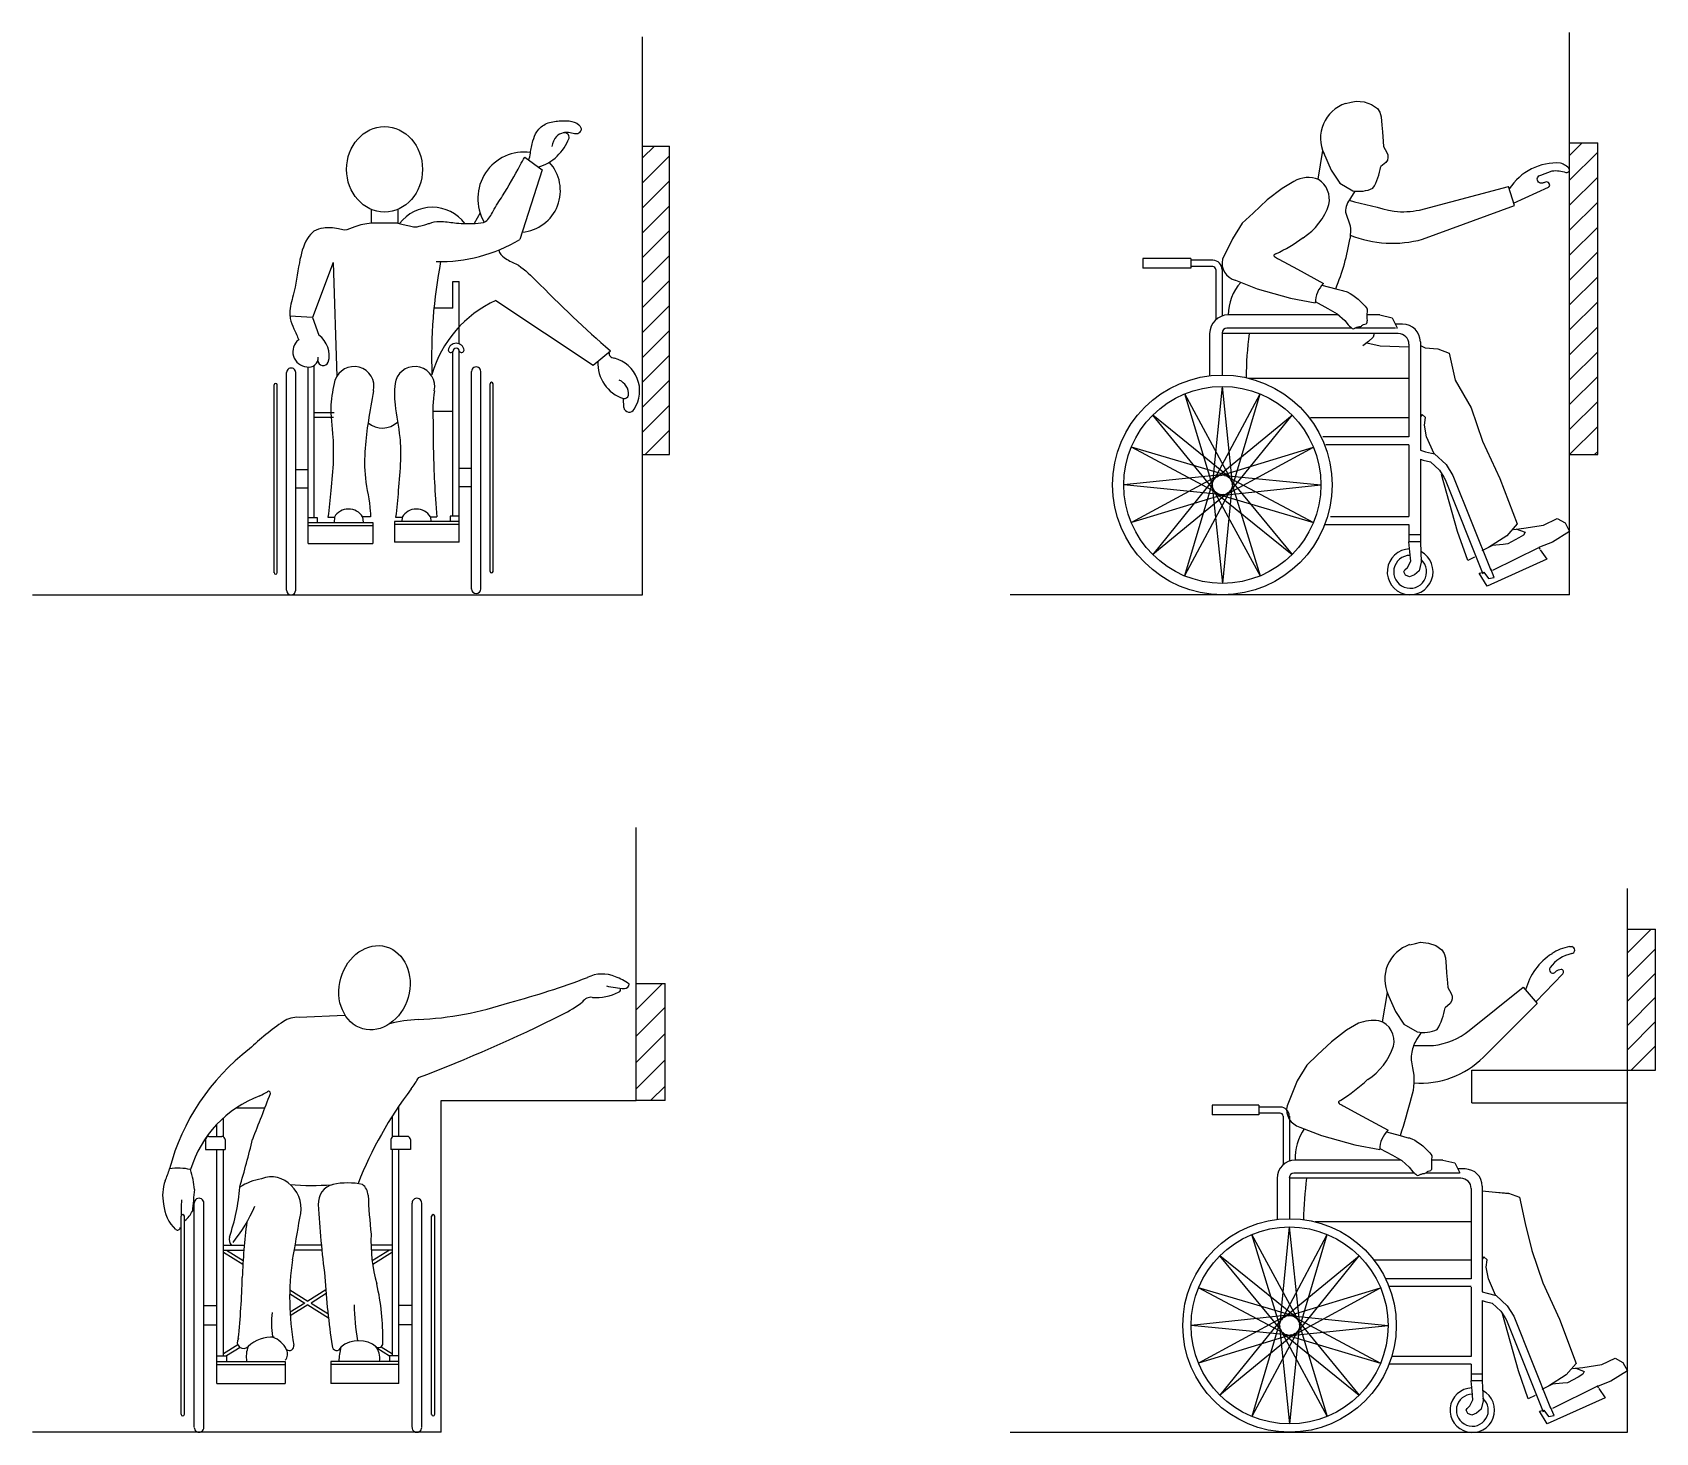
# Model space of a CAD drawing. Header units: inches. Extents: x -90 to 84, y 118 to 268.
import ezdxf

# ---------------------------------------------------------------- set-up
doc = ezdxf.new("R2010")
doc.units = ezdxf.units.IN
doc.header["$LTSCALE"] = 0.3
doc.header["$MEASUREMENT"] = 0
for name, color, linetype in [('02FINE', 2, 'Continuous'), ('03MED', 3, 'Continuous'), ('05XHVY', 5, 'Continuous'), ('06HATCH', 8, 'Continuous')]:
    doc.layers.add(name, color=color, linetype=linetype)

# ---------------------------------------------------------------- blocks, each defined once
blk = doc.blocks.new('*U16')
at = {"layer": '02FINE'}
for p in [(5.2, 1.05), (5.1, -1.05)]:
    blk.add_line(p, (-5.2, -0.04), dxfattribs=at)
blk = doc.blocks.new('*U17')
at = {"layer": '03MED', "color": 0, "linetype": 'ByBlock', "lineweight": -2}
for p, rotation in [((164.29, 224.49), 292.5), ((166.33, 224.89), 269.9999999999999), ((168.37, 224.46), 247.5), ((162.55, 223.35), 314.9999999999999), ((170.1, 223.29), 225), ((161.38, 221.63), 337.4999999999999), ((171.24, 221.55), 202.5000000000001), ((171.63, 219.51), 180), ((161.35, 217.54), 22.50000000000004), ((162.49, 215.8), 45.00000000000006), ((164.21, 214.63), 67.5), ((166.25, 214.2), 90.00000000000003), ((168.3, 214.6), 112.5), ((170.04, 215.74), 135), ((171.21, 217.47), 157.5)]:
    blk.add_blockref('*U16', p, dxfattribs=dict(at, rotation=rotation))
blk.add_blockref('*U16', (160.95, 219.59), dxfattribs=at)
blk = doc.blocks.new('*U18')
at = {"layer": '02FINE'}
for p in [(5.2, 1.05), (5.1, -1.05)]:
    blk.add_line(p, (-5.2, -0.04), dxfattribs=at)
blk = doc.blocks.new('*U19')
at = {"layer": '03MED', "color": 0, "linetype": 'ByBlock', "lineweight": -2}
for p, rotation in [((164.29, 224.49), 292.5), ((166.33, 224.89), 269.9999999999999), ((168.37, 224.46), 247.5), ((162.55, 223.35), 314.9999999999999), ((170.1, 223.29), 225), ((161.38, 221.63), 337.4999999999999), ((171.24, 221.55), 202.5000000000001), ((171.63, 219.51), 180), ((161.35, 217.54), 22.50000000000004), ((162.49, 215.8), 45.00000000000006), ((164.21, 214.63), 67.5), ((166.25, 214.2), 90.00000000000003), ((168.3, 214.6), 112.5), ((170.04, 215.74), 135), ((171.21, 217.47), 157.5)]:
    blk.add_blockref('*U18', p, dxfattribs=dict(at, rotation=rotation))
blk.add_blockref('*U18', (160.95, 219.59), dxfattribs=at)

msp = doc.modelspace()

# ---------------------------------------------------------------- hatches: boundary and pattern name
at = {"layer": '06HATCH'}
h = msp.add_hatch(dxfattribs=at)
h.set_pattern_fill('ANSI31', color=256, scale=15.085714, style=0)
h.set_pattern_definition([(45, (-3244.9085, -7694.3785), (-1.33340136, 1.33340136), [])])
h.paths.add_polyline_path([(-21.35, 255.8), (-24.24, 255.8), (-24.24, 222.8), (-21.35, 222.8)])
h = msp.add_hatch(dxfattribs=at)
h.set_pattern_fill('ANSI31', color=256, scale=15.085714, style=0)
h.set_pattern_definition([(45, (-3028.3404, -7694.0465), (-1.33340136, 1.33340136), [])])
h.paths.add_polyline_path([(77.93, 256.13), (74.93, 256.13), (74.93, 222.8), (77.93, 222.8)])
h = msp.add_hatch(dxfattribs=at)
h.set_pattern_fill('ANSI31', color=256, scale=14.665948, style=0)
h.set_pattern_definition([(45, (-3156.2679, -7558.262), (-1.2962989, 1.2962989), [])])
h.paths.add_polyline_path([(84.12, 172.03), (81.11, 172.03), (81.11, 156.95), (84.12, 156.95)])
h = msp.add_hatch(dxfattribs=at)
h.set_pattern_fill('ANSI31', color=256, scale=15.925084, style=0)
h.set_pattern_definition([(45, (-4006.2086, -8223.6529), (-1.40759183, 1.40759183), [])])
h.paths.add_polyline_path([(-21.82, 166.2), (-24.93, 166.2), (-24.93, 153.68), (-21.82, 153.68)])

# ---------------------------------------------------------------- linework, layer by layer
at = {"layer": '02FINE'}
for p, q in [((-36.84, 254.6), (-34.98, 253.25)), ((-53.28, 249.04), (-53.28, 247.55)), ((-50.41, 249.03), (-50.41, 247.55)), ((-50.41, 247.55), (-53.28, 247.55)), ((34.42, 243.78), (29.28, 243.78)), ((29.28, 243.78), (29.28, 242.73)), ((34.42, 243.78), (34.42, 242.73)), ((36.76, 243.58), (34.46, 243.58)), ((34.42, 242.73), (29.28, 242.73)), ((36.76, 242.9), (34.42, 242.9)), ((37.07, 242.59), (37.07, 237.22)), ((37.76, 242.58), (37.76, 237.63)), ((-44.52, 238.46), (-44.52, 241.3)), ((-44.52, 241.3), (-43.85, 241.3)), ((-43.85, 234.64), (-43.85, 241.3)), ((-44.52, 238.46), (-46.56, 238.46)), ((-59.55, 237.47), (-61.96, 237.59)), ((51.64, 236.31), (38.26, 236.31)), ((50.21, 237.74), (38.42, 237.74)), ((56.32, 236.31), (51.95, 236.31)), ((54.61, 237.74), (53.27, 237.74)), ((54.61, 237.74), (55.96, 237.44)), ((55.96, 237.44), (56.45, 236.42)), ((57.06, 236.76), (56.32, 236.76)), ((56.45, 236.42), (56.45, 236.3)), ((36.42, 235.74), (36.42, 231.28)), ((37.76, 235.81), (37.76, 231.28)), ((56.6, 235.74), (37.76, 235.74)), ((53.42, 234.89), (52.81, 234.43)), ((53.22, 234.74), (54.65, 234.44)), ((53.91, 235.35), (53.42, 234.89)), ((54.01, 235.74), (53.91, 235.35)), ((54.65, 234.44), (57.74, 234.33)), ((57.74, 234.6), (57.74, 226.62)), ((58.97, 234.86), (58.97, 223.26)), ((58.97, 234.48), (59.49, 234.21)), ((-44.52, 216.21), (-44.52, 233.85)), ((-43.85, 213.41), (-43.85, 233.85)), ((59.49, 234.21), (60.83, 234.1)), ((60.83, 234.1), (62.06, 233.64)), ((62.06, 233.64), (62.67, 230.76)), ((-62.33, 208.29), (-62.33, 231.56)), ((-61.34, 208.27), (-61.34, 231.56)), ((-60.02, 213.29), (-60.02, 232.15)), ((-59.36, 216.08), (-59.36, 232.33)), ((-42.53, 208.38), (-42.53, 231.68)), ((-41.54, 208.42), (-41.54, 231.68)), ((57.74, 230.95), (40.6, 230.95)), ((-63.65, 210.16), (-63.65, 230.24)), ((-63.32, 210.16), (-63.32, 230.24)), ((-40.55, 210.29), (-40.55, 230.36)), ((-40.22, 210.29), (-40.22, 230.36)), ((62.67, 230.76), (64.4, 227.78)), ((64.4, 227.78), (65.62, 224.23)), ((-59.36, 227.3), (-57.24, 227.3)), ((-59.36, 226.81), (-57.29, 226.81)), ((-44.52, 227.42), (-46.69, 227.42)), ((57.74, 226.74), (47.22, 226.74)), ((57.74, 226.62), (57.74, 224.68)), ((59.14, 227.09), (58.97, 226.85)), ((59.51, 226.75), (59.14, 227.09)), ((59.39, 225.95), (59.51, 226.75)), ((59.63, 224.69), (59.39, 225.95)), ((57.74, 224.68), (48.53, 224.68)), ((60.43, 222.87), (59.63, 224.69)), ((65.62, 224.23), (67.46, 220.23)), ((57.74, 223.83), (48.86, 223.83)), ((57.74, 223.83), (57.74, 216.16)), ((58.97, 223.26), (59.51, 223.09)), ((58.97, 222.29), (58.97, 213.47)), ((58.97, 222.29), (59.26, 222.19)), ((59.51, 223.09), (60.49, 222.86)), ((60.49, 222.86), (61.71, 221.72)), ((-61.34, 221.2), (-60.02, 221.2)), ((-42.53, 221.32), (-43.85, 221.32)), ((59.26, 222.19), (60.03, 222.01)), ((60.03, 222.01), (61, 221.12)), ((61, 221.12), (61.46, 220.38)), ((62.94, 214.56), (61.22, 220.68)), ((61.71, 221.72), (62.45, 220.57)), ((62.45, 220.57), (66.49, 210.44)), ((-61.34, 219.23), (-60.02, 219.23)), ((-42.53, 219.35), (-43.85, 219.35)), ((61.46, 220.38), (61.63, 220.12)), ((61.63, 220.12), (65.65, 210.04)), ((67.46, 220.23), (69.3, 215.37)), ((-60.02, 216.08), (-59.05, 216.08)), ((-60.02, 215.53), (-53.11, 215.53)), ((-59.05, 216.08), (-59.05, 215.53)), ((-57.21, 216.11), (-57.24, 215.53)), ((-53.33, 216.14), (-54.19, 216.13)), ((-54.19, 216.13), (-54.13, 215.53)), ((-53.11, 215.53), (-53.11, 213.29)), ((-43.85, 215.65), (-50.77, 215.65)), ((-50.77, 215.65), (-50.77, 213.41)), ((-43.85, 215.33), (-50.77, 215.33)), ((-49.96, 216.11), (-49.98, 215.65)), ((-46.93, 216.13), (-46.89, 215.65)), ((-46.93, 216.12), (-46.25, 216.12)), ((-43.85, 216.21), (-44.82, 216.21)), ((-44.82, 216.21), (-44.82, 215.65)), ((57.74, 216.13), (49.35, 216.13)), ((57.74, 215.3), (57.74, 213.47)), ((69.3, 215.37), (68.2, 214.11)), ((72.12, 215.25), (73.58, 215.94)), ((73.58, 215.94), (74.44, 215.48)), ((74.44, 215.48), (74.93, 214.56)), ((-60.02, 215.21), (-53.11, 215.21)), ((57.74, 215.27), (48.7, 215.27)), ((58.97, 214.2), (57.74, 214.2)), ((64.03, 211.48), (62.94, 214.56)), ((68.2, 214.11), (66.24, 212.85)), ((69.5, 213.87), (68.32, 213.23)), ((68.93, 214.79), (70.03, 214.91)), ((69.17, 214.86), (70.18, 214.49)), ((70.01, 214.18), (69.5, 213.87)), ((70.18, 214.49), (70.01, 214.18)), ((70.03, 214.91), (72.12, 215.25)), ((74.93, 214.56), (73.09, 213.42)), ((-60.02, 213.29), (-53.11, 213.29)), ((-43.85, 213.41), (-50.77, 213.41)), ((58.97, 213.47), (57.74, 213.47)), ((57.84, 212.4), (57.74, 213.47)), ((57.93, 211.4), (57.84, 212.4)), ((58.97, 213.47), (59.05, 211.3)), ((64.77, 211.82), (64.03, 211.48)), ((66.69, 213.07), (65.52, 212.5)), ((67.03, 213.12), (66.69, 213.07)), ((66.73, 210.44), (71.62, 212.85)), ((67.82, 213.18), (67.03, 213.12)), ((68.32, 213.23), (67.82, 213.18)), ((71.71, 212.88), (71.62, 212.85)), ((71.62, 212.85), (71.74, 212.67)), ((73.09, 213.42), (71.71, 212.88)), ((71.79, 212.6), (72.48, 211.59)), ((57.19, 210.25), (57.31, 210.46)), ((57.36, 209.88), (57.19, 210.25)), ((57.31, 210.46), (57.59, 210.72)), ((57.59, 210.72), (57.93, 211.4)), ((58.83, 210.36), (58.32, 209.93)), ((59.05, 211.3), (58.83, 210.36)), ((65.26, 210.1), (65.75, 210.21)), ((66.12, 208.73), (65.26, 210.1)), ((65.75, 210.21), (66.24, 209.53)), ((72.48, 211.59), (66.12, 208.73)), ((66.85, 209.64), (66.49, 210.56)), ((57.81, 209.72), (57.36, 209.88)), ((58.32, 209.93), (57.81, 209.72)), ((66.24, 209.53), (66.85, 209.64)), ((69.97, 165.81), (71.46, 164.08)), ((-60.98, 162.59), (-56.07, 162.83)), ((-64.66, 152.86), (-67.75, 152.86)), ((-50.3, 149.85), (-50.3, 153.09)), ((41.7, 153.19), (36.7, 153.19)), ((36.7, 153.19), (36.7, 152.16)), ((41.7, 153.19), (41.7, 152.16)), ((43.97, 152.99), (41.74, 152.99)), ((-69.77, 149.85), (-69.77, 151.15)), ((-69.08, 149.85), (-69.08, 151.83)), ((-51, 149.85), (-51, 152.03)), ((41.7, 152.16), (36.7, 152.16)), ((43.97, 152.33), (41.7, 152.33)), ((44.28, 152.03), (44.28, 146.8)), ((44.95, 152.02), (44.95, 147.2)), ((-70.99, 149.5), (-70.99, 148.46)), ((-70.63, 149.85), (-69.25, 149.85)), ((-68.9, 149.5), (-68.9, 148.46)), ((-51.17, 149.5), (-51.17, 148.46)), ((-49.43, 149.85), (-50.82, 149.85)), ((-49.08, 149.5), (-49.08, 148.46)), ((-70.99, 148.46), (-68.9, 148.46)), ((-69.77, 123.41), (-69.77, 148.46)), ((-69.08, 126.36), (-69.08, 148.46)), ((-49.08, 148.46), (-51.17, 148.46)), ((-51, 126.36), (-51, 148.46)), ((-50.3, 123.41), (-50.3, 148.46)), ((58.32, 145.92), (45.43, 145.92)), ((56.92, 147.31), (45.58, 147.31)), ((63.14, 145.92), (59.5, 145.92)), ((61.36, 147.31), (60.19, 147.31)), ((61.36, 147.31), (62.66, 147.02)), ((62.66, 147.02), (63.14, 146.03)), ((63.74, 146.36), (62.98, 146.36)), ((63.14, 146.03), (63.14, 145.92)), ((43.64, 145.36), (43.64, 140.97)), ((44.95, 145.43), (44.95, 141.03)), ((63.29, 145.37), (44.95, 145.37)), ((64.4, 144.26), (64.4, 136.5)), ((65.59, 144.51), (65.59, 133.23)), ((-72.21, 118.73), (-72.21, 142.7)), ((-71.16, 118.73), (-71.16, 142.7)), ((-48.9, 118.73), (-48.9, 142.7)), ((-47.85, 118.73), (-47.85, 142.7)), ((65.59, 144.02), (68.42, 143.75)), ((67.07, 143.88), (68.38, 143.77)), ((68.38, 143.77), (69.57, 143.33)), ((69.57, 143.33), (70.16, 140.52)), ((-73.6, 120.11), (-73.6, 141.31)), ((-73.25, 120.11), (-73.25, 141.31)), ((-46.81, 120.11), (-46.81, 141.31)), ((-46.46, 120.11), (-46.46, 141.31)), ((64.4, 140.71), (47.7, 140.71)), ((70.16, 140.52), (70.87, 137.63)), ((-69.08, 138.21), (-66.84, 138.21)), ((-69.08, 137.68), (-66.89, 137.68)), ((-69.08, 137.47), (-66.99, 136.17)), ((-68.75, 137.68), (-66.97, 136.56)), ((-58.55, 137.68), (-61.49, 137.68)), ((-58.59, 138.21), (-61.39, 138.21)), ((-51, 138.21), (-53.29, 138.21)), ((-51, 137.68), (-53.27, 137.68)), ((-51.32, 137.68), (-53.16, 136.52)), ((-51, 137.47), (-53.1, 136.15)), ((70.87, 137.63), (72.06, 134.18)), ((64.4, 136.61), (54, 136.61)), ((64.4, 136.5), (64.4, 134.62)), ((65.76, 136.96), (65.59, 136.72)), ((66.11, 136.63), (65.76, 136.96)), ((66, 135.85), (66.11, 136.63)), ((66.24, 134.62), (66, 135.85)), ((64.4, 134.61), (55.24, 134.61)), ((64.4, 133.78), (55.61, 133.78)), ((64.4, 133.73), (64.4, 126.3)), ((67.01, 132.85), (66.24, 134.62)), ((72.06, 134.18), (73.85, 130.28)), ((-61.99, 133.04), (-60.36, 132.02)), ((-61.98, 133.44), (-60.03, 132.22)), ((-60.36, 132.02), (-61.95, 131.03)), ((-58.12, 133.43), (-60.03, 132.22)), ((-58.09, 133.03), (-59.7, 132.02)), ((-59.7, 132.02), (-57.89, 130.89)), ((65.59, 133.23), (66.11, 133.07)), ((65.59, 132.29), (65.59, 123.68)), ((65.59, 132.29), (65.88, 132.19)), ((65.88, 132.19), (66.63, 132.02)), ((66.11, 133.07), (67.07, 132.84)), ((66.63, 132.02), (67.56, 131.15)), ((67.07, 132.84), (68.26, 131.73)), ((-71.16, 131.76), (-69.77, 131.76)), ((-60.03, 131.82), (-61.92, 130.64)), ((-60.03, 131.82), (-57.84, 130.44)), ((-48.9, 131.76), (-50.3, 131.76)), ((67.56, 131.15), (68.02, 130.43)), ((69.45, 124.78), (67.74, 130.88)), ((68.02, 130.43), (68.18, 130.18)), ((68.26, 131.73), (68.97, 130.62)), ((68.97, 130.62), (72.9, 120.77)), ((73.85, 130.28), (75.64, 125.56)), ((-71.16, 129.68), (-69.77, 129.68)), ((-48.9, 129.68), (-50.3, 129.68)), ((68.18, 130.18), (72.09, 120.38)), ((-67.53, 127.54), (-69.08, 126.57)), ((-67.3, 127.27), (-68.75, 126.36)), ((-52.67, 127.21), (-51.32, 126.36)), ((-52.21, 127.33), (-51, 126.57)), ((-69.77, 126.36), (-68.75, 126.36)), ((-69.77, 125.78), (-62.47, 125.78)), ((-69.77, 125.44), (-62.47, 125.44)), ((-68.75, 126.36), (-68.75, 125.78)), ((-62.47, 125.78), (-62.47, 123.41)), ((-50.3, 125.78), (-57.6, 125.78)), ((-57.6, 125.78), (-57.6, 123.41)), ((-50.3, 125.44), (-57.6, 125.44)), ((-50.3, 126.36), (-51.32, 126.36)), ((-51.32, 126.36), (-51.32, 125.78)), ((64.4, 125.47), (55.61, 125.47)), ((64.4, 126.3), (55.9, 126.3)), ((64.4, 125.47), (64.4, 123.68)), ((75.64, 125.56), (74.56, 124.34)), ((75.28, 125), (76.35, 125.11)), ((75.51, 125.07), (76.49, 124.71)), ((76.35, 125.11), (78.37, 125.45)), ((78.37, 125.45), (79.8, 126.12)), ((79.8, 126.12), (80.63, 125.67)), ((80.63, 125.67), (81.11, 124.78)), ((-69.77, 123.41), (-62.47, 123.41)), ((-50.3, 123.41), (-57.6, 123.41)), ((65.59, 124.42), (64.4, 124.42)), ((64.49, 122.64), (64.4, 123.68)), ((65.59, 123.68), (64.4, 123.68)), ((65.59, 123.68), (65.67, 121.57)), ((70.51, 121.78), (69.45, 124.78)), ((73.1, 123.33), (71.96, 122.77)), ((74.56, 124.34), (72.66, 123.11)), ((73.43, 123.38), (73.1, 123.33)), ((74.19, 123.44), (73.43, 123.38)), ((74.69, 123.48), (74.19, 123.44)), ((75.83, 124.1), (74.69, 123.48)), ((76.33, 124.4), (75.83, 124.1)), ((76.49, 124.71), (76.33, 124.4)), ((79.32, 123.67), (77.98, 123.14)), ((81.11, 124.78), (79.32, 123.67)), ((64.25, 121.01), (64.58, 121.67)), ((64.58, 121.67), (64.49, 122.64)), ((65.67, 121.57), (65.45, 120.65)), ((71.23, 122.11), (70.51, 121.78)), ((78.73, 121.89), (72.54, 119.11)), ((73.13, 120.77), (77.89, 123.11)), ((77.98, 123.14), (77.89, 123.11)), ((77.89, 123.11), (78.01, 122.94)), ((78.05, 122.87), (78.73, 121.89)), ((63.86, 120.55), (63.98, 120.75)), ((64.03, 120.19), (63.86, 120.55)), ((63.98, 120.75), (64.25, 121.01)), ((64.47, 120.03), (64.03, 120.19)), ((64.96, 120.24), (64.47, 120.03)), ((65.45, 120.65), (64.96, 120.24)), ((71.71, 120.44), (72.18, 120.55)), ((72.54, 119.11), (71.71, 120.44)), ((72.18, 120.55), (72.66, 119.89)), ((72.66, 119.89), (73.26, 120)), ((73.26, 120), (72.9, 120.88))]:
    msp.add_line(p, q, dxfattribs=at)
for points in [[(50.95, 260.36), (51.56, 260.5), (52.09, 260.62), (52.95, 260.52), (53.73, 260.25), (54.38, 259.81), (54.64, 259.43)], [(54.64, 259.43), (54.77, 258.94), (54.85, 258.04), (54.9, 257.34), (54.98, 256.28), (55.02, 255.76), (55.39, 255.12)], [(48.51, 255.33), (48, 252.26)], [(-34.98, 253.25), (-37.37, 245.81)], [(45.44, 252.02), (44.17, 251.27), (42.56, 250.04), (41.06, 248.63), (39.91, 247.55), (38.87, 245.86), (37.8, 243.71)], [(59.2, 245.84), (69.03, 249.43), (68.4, 251.46)], [(-41.62, 248.66), (-42.25, 247.52)], [(-57.35, 243.35), (-59.55, 237.47), (-58.88, 235.58)], [(-57.35, 243.35), (-56.96, 231.15)], [(43.81, 243.71), (45.81, 242.62), (48.6, 241.1)], [(39.17, 241.44), (41.49, 240.53), (45.06, 239.54), (47.7, 239.03)], [(-39.94, 239.28), (-29.52, 232.35), (-27.67, 233.9)], [(47.71, 239.16), (49.06, 238.42), (50.06, 237.87), (50.88, 237.13), (51.23, 236.66)], [(-26.25, 227.82), (-26.27, 228.78)], [(-57.89, 216.11), (-57.21, 216.11)], [(-50.67, 216.11), (-49.96, 216.11)], [(57.82, 170.36), (58.44, 170.5), (58.97, 170.63), (59.83, 170.52), (60.6, 170.26), (61.25, 169.82), (61.52, 169.43)], [(74.91, 170.16), (75.16, 170.16)], [(61.52, 169.43), (61.65, 168.95), (61.72, 168.04), (61.77, 167.34), (61.86, 166.28), (61.9, 165.77), (62.27, 165.12)], [(71.31, 164.26), (74.2, 167.23)], [(55.42, 165.26), (54.89, 162.09)], [(64.19, 161.18), (69.97, 165.81)], [(65.67, 158.28), (71.46, 164.08)], [(52.35, 161.95), (51.07, 161.2), (49.47, 159.96), (47.97, 158.56), (46.82, 157.48), (45.78, 155.79), (44.71, 153.11)], [(50.72, 153.12), (52.72, 152.03), (55.51, 150.5)], [(46.07, 150.85), (48.4, 149.94), (51.96, 148.94), (54.61, 148.44)], [(54.62, 148.57), (55.97, 147.83), (56.97, 147.28), (57.78, 146.54), (58.14, 146.07)]]:
    msp.add_lwpolyline(points, dxfattribs=at)
for points in [[(48.59, 255.12), (49.42, 253.21), (50.34, 251.85), (51.74, 251.02, 0.147801), (53.89, 251.28, 0.095905), (54.73, 253.61)], [(55.39, 255.12, -0.308121), (55.28, 254.06), (54.73, 253.61)], [(68.94, 249.71), (72.68, 251.39, 0.8847), (72.34, 251.93, -0.018794), (72.01, 251.83, -0.018794)], [(72.04, 251.84, -1.104772), (71.86, 252.69), (73.07, 253.15, -0.115217), (74.52, 252.99, 0.566225), (74.93, 253.33)], [(51.97, 250.99), (51.5, 250.22, 0.18306), (50.95, 248.74), (51.47, 247.27, -0.031972), (51.44, 245.96)], [(51.33, 250.01, 0.007601), (56.17, 248.82, 0.070662), (58.86, 248.95), (68.4, 251.46)], [(48.44, 240.93), (49.91, 240.53), (50.62, 240.34, -0.02759), (51.15, 240.19, -0.114142), (53.27, 238.39)], [(55.46, 165.12), (56.29, 163.21), (57.21, 161.85), (58.62, 161.02, 0.147801), (60.77, 161.28, 0.095905), (61.6, 163.62)], [(62.27, 165.12, -0.308121), (62.15, 164.06), (61.6, 163.62)], [(59.04, 160.97), (58.56, 160.2, 0.090389), (58.04, 158.87, 0.106669), (58.12, 157.18, -0.137962), (57.99, 153.99)], [(58.24, 159.56), (60.36, 159.57, 0.139244), (64.19, 161.18)], [(55.35, 150.34), (56.81, 149.94), (57.53, 149.74, -0.02759), (58.06, 149.6, -0.114142), (60.18, 147.8)]]:
    msp.add_lwpolyline(points, format="xyb", dxfattribs=at)
for centre, radius in [((37.78, 219.55), 11.75), ((37.78, 219.55), 10.54), ((37.78, 219.55), 1.07), ((44.97, 129.62), 11.42), ((44.97, 129.62), 10.54), ((44.97, 129.62), 1.07)]:
    msp.add_circle(centre, radius, dxfattribs=at)
for centre, radius, start, end in [((52.2, 256.64), 3.92, 108.6638, 205.2523), ((-32.58, 256.75), 0.484, 347.1035, 100.5499), ((-36.87, 258.41), 5.08, 286.8776, 339.7206), ((-36.89, 250.19), 4.97, 82.3771, 210.3931), ((-37.5, 251.04), 4.47, 274.9305, 42.6986), ((73.56, 247.95), 6.05, 86.2791, 147.2728), ((73.36, 252.04), 2.03, 39.3926, 73.1376), ((46.98, 249.39), 3.05, 68.874, 120.4558), ((46.66, 250.09), 2.57, 348.1381, 56.3694), ((-46.73, 244.88), 4.37, 36.9967, 143.129), ((42.84, 251.61), 6.66, 302.5746, 342.0845), ((-45.84, 259.8), 16.35, 268.3564, 301.2016), ((36.28, 259.83), 17.15, 294.9236, 306.2671), ((28.36, 249.56), 23.36, 337.2733, 351.1387), ((55.98, 257.57), 12.17, 248.2, 285.3309), ((7.23, 233.26), 54.04, 169.1287, 182.0333), ((36.76, 242.58), 1, 0, 90), ((39.65, 243.28), 1.9, 166.923, 255.3056), ((36.76, 242.59), 0.313, 0, 90), ((43.71, 237.7), 5.3, 138.45, 179.6344), ((50.65, 238.98), 2.94, 134.1344, 179.0981), ((-34.73, 227.89), 12.53, 114.5731, 163.9949), ((38.42, 235.74), 2, 90, 180), ((38.26, 235.81), 0.5, 90, 180), ((57.06, 234.86), 1.9, 0, 90), ((-60.02, 233.8), 1.63, 127.9389, 265.5046), ((-60.47, 233.39), 2.71, 344.6751, 54.0449), ((-44.18, 233.85), 0.86, 8.1135, 171.8865), ((76.69, 230.76), 36.37, 172.1256, 179.5895), ((56.6, 234.6), 1.14, 0, 90), ((-59.93, 233.13), 0.983, 257.3551, 5.2702), ((-58.4, 232.9), 0.587, 182.6107, 336.4779), ((-44.75, 234), 0.285, 187.219, 326.4961), ((-44.18, 233.85), 0.331, 0, 180), ((-43.62, 234), 0.285, 213.5039, 352.781), ((-25.08, 232.54), 3.94, 176.5933, 252.3781), ((-28.17, 229.61), 3.62, 327.401, 75.4205), ((-61.83, 231.56), 0.495, 359.965, 180.035), ((-55.11, 230.07), 2.14, 347.8109, 161.8658), ((-48.61, 230.07), 2.14, 347.8109, 161.8658), ((-42.04, 231.68), 0.495, 359.965, 180.035), ((-63.48, 230.24), 0.165, 0.8185, 179.1815), ((-40.39, 230.36), 0.165, 0.8185, 179.1815), ((-27.3, 229.3), 1.55, 354.1845, 68.8668), ((-26.23, 229.27), 0.49, 265.0918, 345.2166), ((-25.66, 227.93), 0.601, 189.8597, 333.5891), ((-52.08, 228), 2.37, 230.0989, 313.4238), ((-55.69, 215.2), 1.77, 31.6498, 149.0945), ((-48.44, 215.2), 1.77, 31.6498, 149.0945), ((57.87, 210.25), 2.45, 91.3415, 62.338), ((57.87, 210.25), 1.76, 89.8565, 48.1847), ((-63.48, 210.17), 0.165, 180.8185, 359.1815), ((-40.39, 210.29), 0.165, 180.8185, 359.1815), ((-42.04, 208.42), 0.498, 180.3365, 359.6635), ((-61.84, 208.3), 0.497, 180.2864, 359.7136), ((59.07, 166.65), 3.92, 108.6638, 205.2523), ((75.76, 165.35), 4.88, 100.0838, 123.9526), ((75.09, 169.78), 0.383, 281.0601, 79.6711), ((76.52, 163.9), 6.5, 122.3072, 165.5269), ((75.98, 165.57), 3.92, 101.8487, 143.4674), ((-59.43, 243.97), 82.5, 284.7363, 290.7949), ((-28.56, 163.67), 3.55, 66.3138, 116.5756), ((-29.05, 161.47), 5.77, 54.137, 70.6341), ((73.14, 167.69), 0.378, 145.2467, 302.1697), ((74.02, 166.83), 0.865, 84.2874, 141.1421), ((74.01, 167.43), 0.277, 313.8844, 87.9422), ((-29.18, 169.79), 5.09, 265.2002, 297.9012), ((-22.38, 197.54), 32.11, 259.723, 263.1983), ((-26.88, 165.56), 0.283, 287.0931, 29.7409), ((-26.2, 166.2), 0.537, 272.329, 354.8242), ((-49.73, 197.39), 35.07, 272.4173, 288.7599), ((-40.09, 176.87), 15.76, 297.3888, 306.7054), ((-29.76, 163.64), 1.09, 82.3445, 146.695), ((-46.24, 138.09), 29.12, 124.318, 133.5246), ((-61.19, 159.98), 2.61, 85.4349, 124.318), ((-47.59, 147.43), 14.93, 92.5244, 104.3998), ((-106.73, 310.53), 165.11, 290.7641, 296.5835), ((54.06, 157.22), 5.03, 84.7347, 109.9326), ((53.88, 160.05), 2.27, 345.7908, 73.5259), ((-51.84, 140.32), 23.78, 127.4435, 165.2757), ((49.74, 161.54), 6.66, 302.5746, 342.0845), ((59.03, 164.96), 9.41, 265.4012, 315.1892), ((-95.97, 210.98), 64.61, 298.4528, 299.2856), ((-64.23, 154.49), 0.188, 347.1401, 133.3443), ((-15.3, 129.32), 42.31, 142.758, 158.5169), ((-65.78, 166.65), 20.49, 325.0973, 329.1584), ((39.57, 170.77), 20.23, 302.3842, 312.8256), ((-60.99, 142.82), 12.1, 110.2636, 163.3224), ((-527.11, 331.52), 495.77, 338.4673, 339.0741), ((43.97, 152.02), 0.972, 0, 90), ((46.56, 152.69), 1.9, 166.923, 255.3056), ((1.48, 168.18), 58.27, 341.758, 345.9089), ((43.97, 152.03), 0.304, 0, 90), ((-70.64, 149.5), 0.35, 90.3624, 179.6376), ((-69.25, 149.5), 0.35, 0.3624, 89.6376), ((-157.95, 171.55), 94.59, 343.3276, 346.5512), ((-50.82, 149.5), 0.35, 90.3624, 179.6376), ((-49.43, 149.5), 0.35, 0.3624, 89.6376), ((51.01, 147.56), 5.44, 145.2215, 182.7129), ((57.55, 148.39), 2.94, 134.1344, 179.0981), ((-100.12, 154.81), 26.66, 338.6367, 341.5453), ((-73.9, 140.76), 5.69, 76.6668, 99.5105), ((-83.3, 143.14), 11.17, 5.2211, 16.3838), ((45.58, 145.36), 1.94, 90, 180), ((45.43, 145.43), 0.486, 90, 180), ((63.74, 144.51), 1.85, 0, 90), ((-71.16, 143.55), 4.42, 159.4598, 192.3771), ((9.57, 135.14), 82.24, 173.7002, 175.323), ((-88.65, 146.03), 21.38, 341.0054, 355.657), ((-63.66, 138.39), 7.06, 100.9995, 121.3517), ((-63.94, 142.66), 2.86, 42.1719, 111.7926), ((-59.53, 173.91), 29.31, 265.284, 273.9726), ((-64.19, 142.1), 3.43, 343.3375, 46.3612), ((-56.84, 142.69), 2.09, 104.1463, 184.0647), ((-55.78, 136.69), 8.18, 78.8926, 101.1074), ((-55.29, 143.41), 1.7, 4.9413, 50.0924), ((81.82, 140.52), 35.36, 172.1256, 179.3126), ((63.29, 144.26), 1.11, 0, 90), ((-71.3, 142.92), 4.19, 184.3536, 226.4722), ((-55.64, 141.77), 17.96, 175.929, 181.4729), ((-71.68, 142.7), 0.522, 359.965, 180.035), ((-81.57, 149.25), 17.28, 321.5045, 336.5991), ((46.2, 148.38), 105.29, 183.1774, 187.4018), ((15.27, 146.58), 68.93, 182.5086, 186.0024), ((-48.38, 142.7), 0.522, 359.965, 180.035), ((-73.42, 141.31), 0.174, 0.8185, 179.1815), ((-74.76, 142.96), 2.61, 306.7025, 334.7528), ((-5.23, 132.59), 61.87, 172.4754, 178.004), ((-212.77, 165.31), 153.78, 349.2587, 350.9456), ((-46.64, 141.31), 0.174, 0.8185, 179.1815), ((-74, 140.13), 0.312, 234.7692, 354.1393), ((-67.43, 138.85), 1.03, 167.4814, 219.6685), ((-35.74, 138.72), 17.56, 177.9033, 195.3784), ((-33.97, 132.51), 28.02, 171.5071, 190.2683), ((-149.3, 136.83), 82.27, 353.9972, 358.5443), ((15.83, 138.91), 74.16, 183.1723, 188.895), ((-77.35, 128.42), 25.32, 358.7313, 12.8783), ((-54.85, 129.91), 9.08, 173.1246, 189.3627), ((-32.86, 131.95), 22.22, 180.271, 190.2574), ((-66.92, 127.84), 0.681, 145.1364, 317.5148), ((-63.83, 126.28), 2.81, 156.9981, 190.3486), ((-63.89, 124.67), 3.71, 86.4527, 133.0627), ((-64.72, 125.87), 2.66, 25.5874, 69.9747), ((-63.28, 126.57), 1.07, 320.6083, 25.1497), ((-62.02, 127.43), 0.494, 232.7364, 10.5573), ((-56.97, 127.41), 0.466, 174.7596, 347.7468), ((-48.97, 125.44), 7.77, 166.1395, 177.5569), ((-54.6, 125), 2.99, 50.3174, 129.6825), ((-54.27, 126.14), 1.93, 349.071, 40.8796), ((-52.47, 127.71), 0.462, 241.5182, 19.2175), ((64.52, 120.55), 2.38, 91.3415, 62.338), ((64.52, 120.55), 1.71, 89.8565, 48.1847), ((-73.42, 120.12), 0.174, 180.8185, 359.1815), ((-46.64, 120.12), 0.174, 180.8185, 359.1815), ((-71.68, 118.72), 0.522, 179.965, 0.035), ((-48.38, 118.72), 0.522, 179.965, 0.035)]:
    msp.add_arc(centre, radius, start, end, dxfattribs=at)
for centre, major_axis, ratio in [((-51.84, 253.31), (0, 4.57), 0.88804), ((-52.92, 165.75), (1.25, 4.39), 0.820394)]:
    msp.add_ellipse(centre, major_axis=major_axis, ratio=ratio, dxfattribs=at)
for points, knots in [([(-36.4, 254.27), (-36.34, 254.53), (-36.2, 255.22), (-36.03, 256.27), (-35.58, 257.47), (-34.55, 258.34), (-33.24, 258.49), (-32.09, 258.55), (-31.12, 258.28), (-30.7, 257.6), (-31.08, 257.09), (-31.54, 257.08), (-32.16, 257.27), (-32.76, 257.26), (-33.68, 256.8), (-33.85, 256.15), (-33.95, 255.76)], [0, 0, 0, 0, 0.783391, 2.134839, 3.184475, 4.554131, 5.933148, 7.008939, 8.168693, 8.805057, 9.286456, 9.866146, 10.55608, 11.223492, 12.037698, 13.30838, 13.30838, 13.30838, 13.30838]), ([(-50.41, 247.55), (-50.22, 247.5), (-49.82, 247.39), (-49.19, 247.3), (-48.64, 247.11), (-48.1, 247.21), (-47.51, 247.39), (-47.18, 247.47), (-46.58, 247.74), (-45.54, 247.77), (-43.99, 247.5), (-42.47, 247.51), (-40.84, 247.58), (-40.15, 249.07), (-38.87, 250.93), (-37.79, 252.93), (-37.01, 254.31), (-36.84, 254.6)], [0, 0, 0, 0, 0.585372, 1.255756, 1.890175, 2.338426, 2.88188, 3.401075, 3.80739, 4.836303, 6.441911, 8.474668, 9.635009, 11.004712, 12.947551, 16.735552, 17.716463, 17.716463, 17.716463, 17.716463]), ([(-53.28, 247.55), (-53.87, 247.47), (-54.84, 247.34), (-55.97, 246.69), (-56.84, 247), (-57.59, 247.07), (-58.48, 247.06), (-59.44, 246.78), (-60.49, 245.47), (-61.05, 243.05), (-61.4, 240.35), (-62.04, 238.4), (-61.93, 237.15), (-61.51, 236.21), (-61.18, 235.46), (-61.01, 235.06)], [0, 0, 0, 0, 1.797967, 2.959249, 3.606792, 4.458621, 5.22509, 6.285895, 7.314439, 10.069784, 13.599669, 15.536272, 16.119521, 17.297078, 18.59191, 18.59191, 18.59191, 18.59191]), ([(-39.63, 244.67), (-39.56, 244.33), (-38.92, 243.66), (-37.42, 243.16), (-33.48, 239.28), (-30.47, 236.26), (-27.67, 233.9)], [0, 0, 0, 0, 0.939713, 2.361138, 4.983617, 16.401392, 16.401392, 16.401392, 16.401392]), ([(43.5, 244.28), (43.4, 244.23), (43.15, 244.11), (43.54, 243.83), (43.73, 243.74), (43.81, 243.71)], [0, 0, 0, 0, 0.2713183, 0.6678711, 0.9535439, 0.9535439, 0.9535439, 0.9535439]), ([(51.23, 236.66), (51.34, 236.58), (51.52, 236.44), (51.76, 236.17), (52.04, 236.39), (52.32, 236.46), (52.67, 236.5), (52.85, 236.76), (53.24, 236.73), (53.32, 237.15), (53.24, 237.49), (53.29, 237.85), (53.3, 238.17), (53.31, 238.32), (53.27, 238.39)], [0, 0, 0, 0, 0.436836, 0.716777, 0.978682, 1.308533, 1.656223, 1.970024, 2.261457, 2.678488, 2.992121, 3.382872, 3.662728, 3.913013, 3.913013, 3.913013, 3.913013]), ([(-27.83, 233.77), (-27.82, 233.59), (-27.8, 233.23), (-27.44, 233.16), (-27.26, 233.12)], [0, 0, 0, 0, 0.4752053, 0.9682112, 0.9682112, 0.9682112, 0.9682112]), ([(-57.14, 230.74), (-57.34, 229.86), (-57.78, 227.85), (-57.32, 224.97), (-57.3, 221.91), (-57.55, 219.07), (-57.78, 217.05), (-57.89, 216.1)], [0, 0, 0, 0, 2.659098, 6.15102, 8.601657, 11.85483, 14.701873, 14.701873, 14.701873, 14.701873]), ([(-53.01, 229.62), (-53.21, 228.54), (-53.58, 226.51), (-53.99, 223.4), (-54.01, 220.14), (-53.41, 217.72), (-53.34, 216.33), (-53.33, 216.14)], [0, 0, 0, 0, 3.278071, 6.197618, 9.407474, 12.999801, 13.587531, 13.587531, 13.587531, 13.587531]), ([(-50.64, 230.74), (-50.84, 229.86), (-50.79, 227.85), (-50.15, 224.97), (-50.1, 221.91), (-50.38, 219.07), (-50.5, 217.05), (-50.67, 216.1)], [0, 0, 0, 0, 2.659098, 6.15102, 8.601657, 11.85483, 14.701873, 14.701873, 14.701873, 14.701873]), ([(-46.51, 229.62), (-46.71, 228.54), (-46.63, 226.51), (-46.64, 223.4), (-46.52, 220.14), (-46.38, 217.72), (-46.25, 216.12), (-46.25, 216.12)], [0, 0, 0, 0, 3.278071, 6.197618, 9.407474, 12.999801, 13.587531, 13.587531, 13.587531, 13.587531]), ([(50.41, 153.69), (50.31, 153.64), (50.06, 153.52), (50.45, 153.24), (50.64, 153.15), (50.72, 153.12)], [0, 0, 0, 0, 0.2713183, 0.6678711, 0.9535439, 0.9535439, 0.9535439, 0.9535439]), ([(58.14, 146.07), (58.25, 145.98), (58.42, 145.85), (58.67, 145.58), (58.95, 145.79), (59.23, 145.87), (59.58, 145.91), (59.76, 146.17), (60.15, 146.14), (60.23, 146.55), (60.15, 146.9), (60.2, 147.26), (60.21, 147.58), (60.22, 147.73), (60.18, 147.8)], [0, 0, 0, 0, 0.436836, 0.716777, 0.978682, 1.308533, 1.656223, 1.970024, 2.261457, 2.678488, 2.992121, 3.382872, 3.662728, 3.913013, 3.913013, 3.913013, 3.913013])]:
    msp.add_open_spline(points, degree=3, knots=knots, dxfattribs=at)
at = {"layer": '03MED'}
for p, q in [((-24.24, 255.8), (-21.35, 255.8)), ((-21.35, 222.8), (-21.35, 255.8)), ((74.93, 256.13), (77.93, 256.13)), ((77.93, 222.8), (77.93, 256.13)), ((-24.24, 222.8), (-21.35, 222.8)), ((74.93, 222.8), (77.93, 222.8)), ((81.11, 172.03), (84.12, 172.03)), ((84.12, 156.95), (84.12, 172.03)), ((-24.93, 166.2), (-21.82, 166.2)), ((-21.82, 153.68), (-21.82, 166.2)), ((64.47, 156.95), (84.12, 156.95)), ((64.47, 153.44), (64.47, 156.95)), ((-21.82, 153.68), (-24.93, 153.68)), ((64.47, 153.44), (81.11, 153.44))]:
    msp.add_line(p, q, dxfattribs=at)
at = {"layer": '05XHVY'}
for p, q in [((-24.24, 207.8), (-24.24, 267.5)), ((74.93, 207.8), (74.93, 267.96)), ((-89.5, 207.8), (-24.24, 207.8)), ((74.93, 207.8), (15.09, 207.8)), ((-24.93, 153.68), (-24.93, 182.88)), ((81.11, 118.2), (81.11, 176.36)), ((-45.8, 153.68), (-24.93, 153.68)), ((-45.8, 118.2), (-45.8, 153.68)), ((-45.8, 118.2), (-89.5, 118.2)), ((15.09, 118.2), (81.11, 118.2))]:
    msp.add_line(p, q, dxfattribs=at)

# ---------------------------------------------------------------- block references
at = {"layer": '03MED'}
for name, p in [('*U17', (-128.51, 0)), ('*U19', (-121.32, -89.92))]:
    msp.add_blockref(name, p, dxfattribs=at)

doc.saveas('drawing.dxf')
